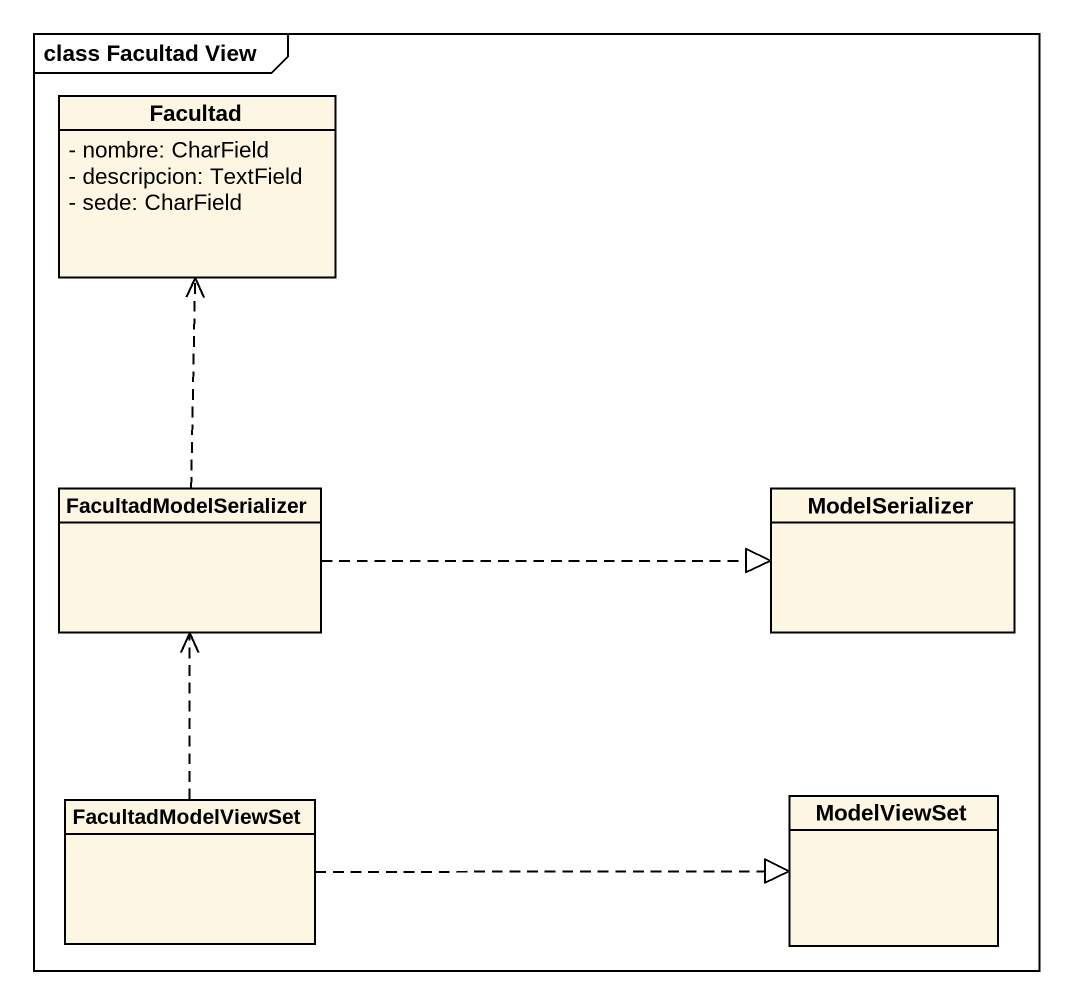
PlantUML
@startuml
mainframe class Facultad View
hide circle
hide empty members
skinparam classAttributeIconSize 0
class Facultad {
  - nombre: CharField
  - descripcion: TextField
  - sede: CharField
}
class FacultadModelSerializer
class ModelSerializer
class FacultadModelViewSet
class ModelViewSet
FacultadModelSerializer .up.> Facultad
FacultadModelSerializer .right.|> ModelSerializer
FacultadModelViewSet .up.> FacultadModelSerializer
FacultadModelViewSet .right.|> ModelViewSet
@enduml
